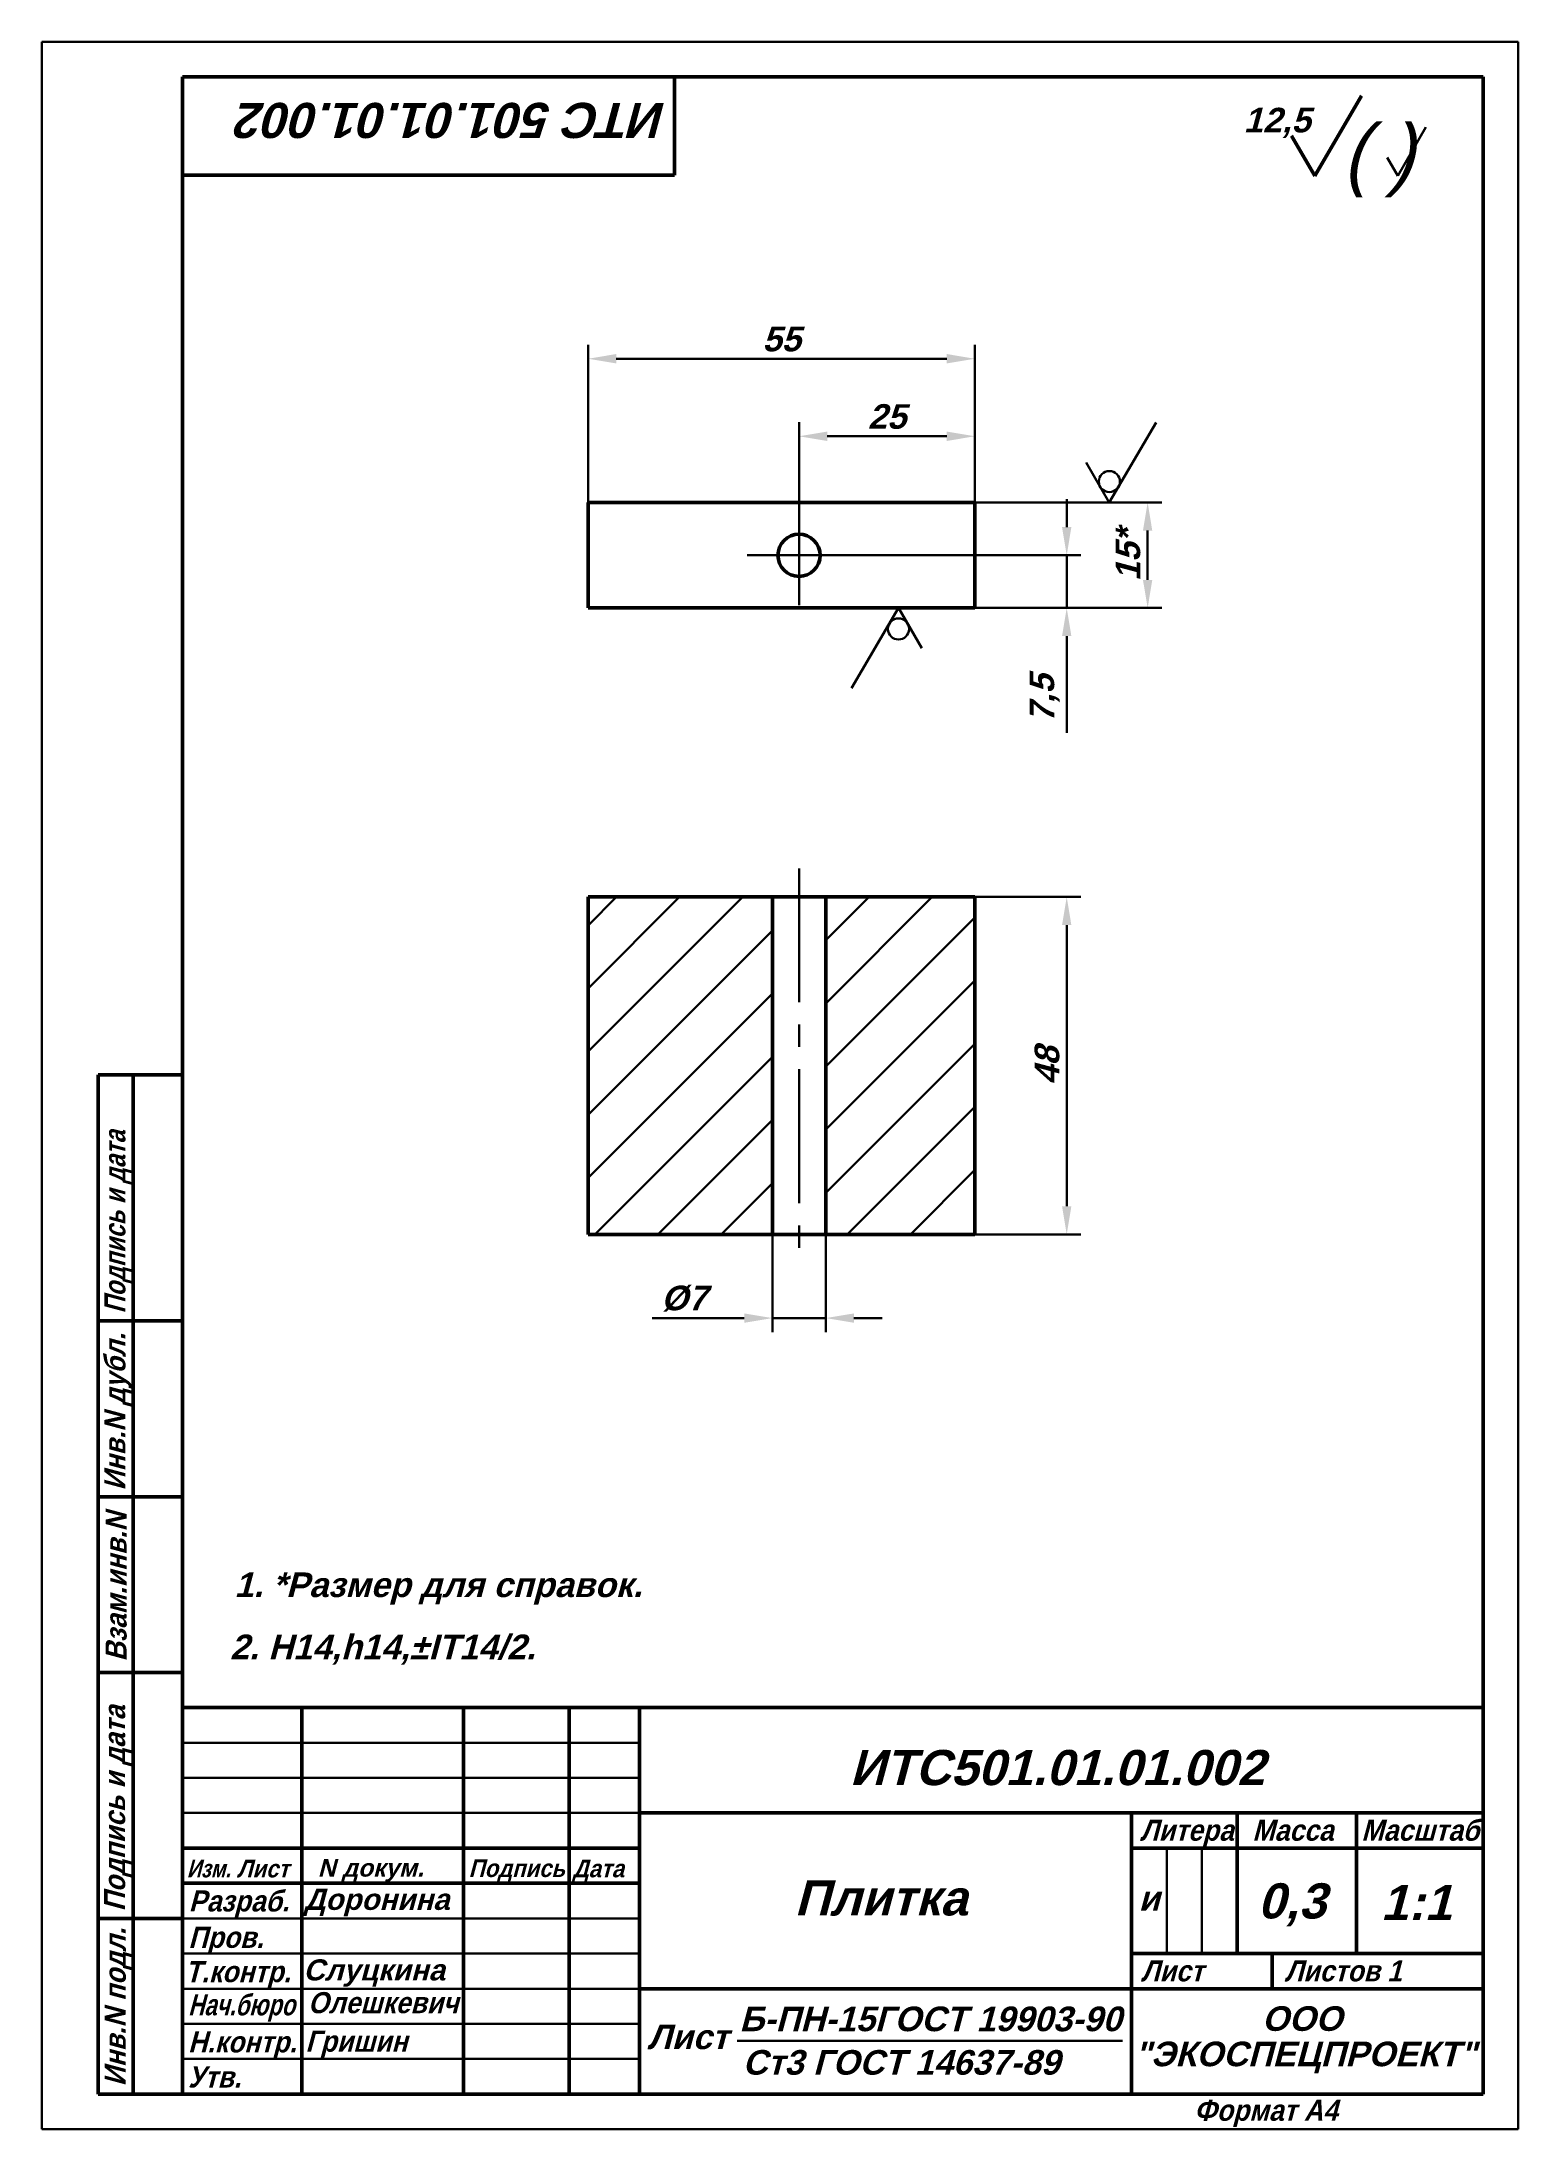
# Model space of a CAD drawing. Header units: millimetres. Extents: x 1378 to 1588, y 297 to 594.
import ezdxf

# ---------------------------------------------------------------- set-up
doc = ezdxf.new("R2010")
doc.units = ezdxf.units.MM
doc.linetypes.add('CENTER2', pattern=[28.575, 19.05, -3.175, 3.175, -3.175])
doc.layers.get('0').update_dxf_attribs({"lineweight": 30})
doc.layers.add('Layer1', color=5, linetype='Continuous', lineweight=50)
doc.styles.add('RUSS', font='RUSS.SHX', dxfattribs={"oblique": 15, "height": 3})
doc.styles.get("Standard").update_dxf_attribs({"font": '', "oblique": 15, "height": 3.5})
doc.styles.get('Standard').set_extended_font_data('Arial Cyr', bold=True)
doc.dimstyles.new('SAY', dxfattribs={"dimtxt": 3.5, "dimasz": 4, "dimexe": 2, "dimexo": 0, "dimgap": 1, "dimtad": 1, "dimlfac": -1, "dimzin": 12, "dimtxsty": 'Standard', "dimcen": 0, "dimclrd": 256, "dimclre": 256, "dimclrt": 256, "dimadec": 0, "dimazin": 0, "dimtfac": 1, "dimtmove": 0, "dimatfit": 3, "dimfxl": 0, "dimtolj": 1, "dimlwd": -1, "dimlwe": -1, "dimarcsym": 0})

# ---------------------------------------------------------------- blocks, each defined once
blk = doc.blocks.new('*D97')
for p, q in [((1485.46, 525.83), (1485.46, 539.87)), ((1506.46, 537.87), (1489.46, 537.87)), ((1510.46, 528.44), (1510.46, 539.87))]:
    blk.add_line(p, q)
at = {"lineweight": 30}
for points in [[(1489.46, 538.54), (1489.46, 537.2), (1485.46, 537.87)], [(1506.46, 538.54), (1506.46, 537.2), (1510.46, 537.87)]]:
    blk.add_solid(points, dxfattribs=at)
at = {"layer": 'Defpoints', "color": 0, "lineweight": 30}
for p in [(1485.46, 537.87), (1485.46, 525.83), (1510.46, 528.44)]:
    blk.add_point(p, dxfattribs=at)
at = {"lineweight": 30, "insert": (1497.96, 540.66), "char_height": 3.5, "attachment_point": 5}
blk.add_mtext('\\A1;25', dxfattribs=at)
blk = doc.blocks.new('*D98')
for p, q in [((1455.46, 528.44), (1455.46, 550.9)), ((1510.46, 528.44), (1510.46, 550.9)), ((1459.46, 548.9), (1506.46, 548.9))]:
    blk.add_line(p, q)
at = {"lineweight": 30}
for points in [[(1459.46, 549.57), (1459.46, 548.23), (1455.46, 548.9)], [(1506.46, 549.57), (1506.46, 548.23), (1510.46, 548.9)]]:
    blk.add_solid(points, dxfattribs=at)
at = {"layer": 'Defpoints', "color": 0, "lineweight": 30}
for p in [(1510.46, 548.9), (1455.46, 528.44), (1510.46, 528.44)]:
    blk.add_point(p, dxfattribs=at)
at = {"lineweight": 30, "insert": (1482.96, 551.68), "char_height": 3.5, "attachment_point": 5}
blk.add_mtext('\\A1;55', dxfattribs=at)
blk = doc.blocks.new('*D99')
for p, q in [((1510.46, 472.32), (1525.53, 472.32)), ((1523.53, 468.32), (1523.53, 428.32)), ((1510.46, 424.32), (1525.53, 424.32))]:
    blk.add_line(p, q)
at = {"lineweight": 30}
for points in [[(1522.86, 468.32), (1524.19, 468.32), (1523.53, 472.32)], [(1522.86, 428.32), (1524.19, 428.32), (1523.53, 424.32)]]:
    blk.add_solid(points, dxfattribs=at)
at = {"layer": 'Defpoints', "color": 0, "lineweight": 30}
for p in [(1510.46, 472.32), (1510.46, 424.32), (1523.53, 424.32)]:
    blk.add_point(p, dxfattribs=at)
at = {"lineweight": 30, "insert": (1520.74, 448.32), "char_height": 3.5, "attachment_point": 5, "rotation": 90}
blk.add_mtext('\\A1;48', dxfattribs=at)
blk = doc.blocks.new('*D100')
for p, q in [((1481.66, 424.32), (1481.66, 410.41)), ((1489.26, 424.32), (1489.26, 410.41)), ((1477.66, 412.41), (1464.55, 412.41)), ((1489.26, 412.41), (1481.66, 412.41)), ((1493.26, 412.41), (1497.26, 412.41))]:
    blk.add_line(p, q)
at = {"lineweight": 30}
for points in [[(1477.66, 413.07), (1477.66, 411.74), (1481.66, 412.41)], [(1493.26, 413.07), (1493.26, 411.74), (1489.26, 412.41)]]:
    blk.add_solid(points, dxfattribs=at)
at = {"layer": 'Defpoints', "color": 0, "lineweight": 30}
for p in [(1481.66, 424.32), (1489.26, 424.32), (1481.66, 412.41)]:
    blk.add_point(p, dxfattribs=at)
at = {"lineweight": 30, "insert": (1469.11, 415.18), "char_height": 3.5, "attachment_point": 5}
blk.add_mtext('\\A1;%%c7', dxfattribs=at)
blk = doc.blocks.new('*D179')
for p, q in [((1510.46, 528.44), (1537.04, 528.44)), ((1535.04, 524.44), (1535.04, 517.44)), ((1510.46, 513.44), (1537.04, 513.44))]:
    blk.add_line(p, q)
at = {"lineweight": 30}
for points in [[(1534.37, 524.44), (1535.7, 524.44), (1535.04, 528.44)], [(1534.37, 517.44), (1535.7, 517.44), (1535.04, 513.44)]]:
    blk.add_solid(points, dxfattribs=at)
at = {"layer": 'Defpoints', "color": 0, "lineweight": 30}
for p in [(1510.46, 528.44), (1510.46, 513.44), (1535.04, 513.44)]:
    blk.add_point(p, dxfattribs=at)
at = {"lineweight": 50, "insert": (1532.25, 520.94), "char_height": 3.5, "attachment_point": 5, "rotation": 90}
blk.add_mtext('\\A1;15*', dxfattribs=at)
blk = doc.blocks.new('*D180')
for p, q in [((1523.53, 524.94), (1523.53, 528.94)), ((1494.5, 520.94), (1525.53, 520.94)), ((1523.53, 520.94), (1523.53, 513.44)), ((1510.46, 513.44), (1525.53, 513.44)), ((1523.53, 509.44), (1523.53, 495.67))]:
    blk.add_line(p, q)
at = {"lineweight": 30}
for points in [[(1522.86, 524.94), (1524.19, 524.94), (1523.53, 520.94)], [(1522.86, 509.44), (1524.19, 509.44), (1523.53, 513.44)]]:
    blk.add_solid(points, dxfattribs=at)
at = {"layer": 'Defpoints', "color": 0, "lineweight": 30}
for p in [(1494.5, 520.94), (1510.46, 513.44), (1523.53, 513.44)]:
    blk.add_point(p, dxfattribs=at)
at = {"lineweight": 50, "insert": (1520.39, 500.55), "char_height": 3.5, "attachment_point": 5, "rotation": 90}
blk.add_mtext('\\A1;7,5', dxfattribs=at)

msp = doc.modelspace()

# ---------------------------------------------------------------- hatches: boundary and pattern name
at = {"lineweight": 30}
h = msp.add_hatch(dxfattribs=at)
h.set_pattern_fill('ANSI31', color=256, scale=2, style=0)
h.set_pattern_definition([(45, (1156.658, 645.4366), (-4.49013, 4.49013), [])])
h.paths.add_polyline_path([(1489.262, 424.32), (1510.462, 424.32), (1510.462, 472.32), (1489.262, 472.32)])
h.paths.add_polyline_path([(1455.462, 424.32), (1481.662, 424.32), (1481.662, 472.32), (1455.462, 472.32)])

# ---------------------------------------------------------------- linework, layer by layer
for p, q in [((1377.748, 297), (1377.748, 594)), ((1377.748, 594), (1587.748, 594)), ((1377.748, 297), (1377.748, 594)), ((1377.748, 297), (1377.748, 594)), ((1587.748, 297), (1587.748, 594)), ((1570.625, 574.92), (1574.625, 581.848)), ((1570.625, 574.92), (1569.125, 577.518)), ((1397.748, 352), (1462.748, 352)), ((1397.748, 347), (1462.748, 347)), ((1397.748, 342), (1462.748, 342)), ((1537.748, 322), (1537.748, 337)), ((1542.748, 322), (1542.748, 337)), ((1397.748, 327), (1462.748, 327)), ((1397.748, 322), (1462.748, 322)), ((1397.748, 317), (1462.748, 317)), ((1397.748, 312), (1462.748, 312)), ((1476.653, 309.581), (1531.458, 309.581)), ((1397.748, 307), (1462.748, 307)), ((1377.748, 297), (1587.748, 297))]:
    msp.add_line(p, q)
at = {"linetype": 'CENTER2', "lineweight": 30}
for p, q in [((1485.462, 528.332), (1485.462, 513.859)), ((1478.057, 520.938), (1494.498, 520.938)), ((1485.462, 476.389), (1485.462, 420.791))]:
    msp.add_line(p, q, dxfattribs=at)
at = {"color": 5, "lineweight": 50}
for p, q in [((1481.662, 472.32), (1481.662, 424.32)), ((1489.262, 472.32), (1489.262, 424.32))]:
    msp.add_line(p, q, dxfattribs=at)
at = {"lineweight": 30}
for centre in [(1529.592, 531.423), (1499.597, 510.452)]:
    msp.add_circle(centre, 1.5, dxfattribs=at)
at = {"color": 5, "lineweight": 50}
msp.add_circle((1485.462, 520.938), 3, dxfattribs=at)
at = {"layer": 'Layer1'}
for p, q in [((1582.748, 589), (1397.748, 589)), ((1397.748, 589), (1397.748, 302)), ((1467.748, 575), (1467.748, 589)), ((1582.748, 302), (1582.748, 589)), ((1558.8, 574.92), (1565.473, 586.327)), ((1558.8, 574.92), (1555.507, 580.623)), ((1397.748, 575), (1467.748, 575)), ((1510.462, 528.438), (1455.462, 528.438)), ((1455.462, 528.438), (1455.462, 513.438)), ((1510.462, 528.438), (1510.462, 513.438)), ((1510.462, 513.438), (1455.462, 513.438)), ((1455.462, 472.32), (1455.462, 424.32)), ((1510.462, 472.32), (1455.462, 472.32)), ((1510.462, 472.32), (1510.462, 424.32)), ((1385.748, 302), (1385.748, 447)), ((1385.748, 447), (1397.748, 447)), ((1390.748, 302), (1390.748, 447)), ((1510.462, 424.32), (1455.462, 424.32)), ((1385.748, 412), (1397.748, 412)), ((1385.748, 387), (1397.748, 387)), ((1385.748, 362), (1397.748, 362)), ((1397.748, 357), (1582.748, 357)), ((1414.748, 302), (1414.748, 357)), ((1437.748, 302), (1437.748, 357)), ((1452.748, 302), (1452.748, 357)), ((1462.748, 302), (1462.748, 357)), ((1462.748, 342), (1582.748, 342)), ((1532.748, 302), (1532.748, 342)), ((1547.748, 322), (1547.748, 342)), ((1564.748, 322), (1564.748, 342)), ((1397.748, 337), (1462.748, 337)), ((1532.748, 337), (1582.748, 337)), ((1397.748, 332), (1462.748, 332)), ((1385.748, 327), (1397.748, 327)), ((1532.748, 322), (1582.748, 322)), ((1552.748, 317), (1552.748, 322)), ((1462.748, 317), (1582.748, 317)), ((1385.748, 302), (1582.748, 302))]:
    msp.add_line(p, q, dxfattribs=at)
at = {"layer": 'Layer1', "color": 0, "lineweight": 30}
for p, q in [((1529.583, 528.438), (1536.256, 539.845)), ((1529.583, 528.438), (1526.29, 534.141)), ((1499.605, 513.438), (1492.932, 502.03)), ((1499.605, 513.438), (1502.898, 507.734))]:
    msp.add_line(p, q, dxfattribs=at)

# ---------------------------------------------------------------- texts
at = {"oblique": 15}
for s, height, p in [('12,5', 3.5, (1548.676, 581.102)), ('1. *Размер для справок.', 3.5, (1405.136, 372.714)), ('2. H14,h14,%%pIT14/2.', 3.5, (1404.52, 363.878)), ('N докум.', 2.5, (1417.002, 332.943)), ('Доронина', 3, (1415.084, 328.208)), ('Плитка', 5, (1484.809, 327.42)), ('и', 3.5, (1533.74, 328.101)), ('0,3', 5, (1550.683, 326.991)), ('1:1', 5, (1568.189, 326.772)), ('Слуцкина', 3, (1414.944, 318.173)), ('ООО', 3.5, (1551.297, 310.997)), ('"ЭКОСПЕЦПРОЕКТ"', 3.5, (1533.164, 305.964))]:
    msp.add_text(s, height=height, dxfattribs=at).set_placement(p)
at = {"style": 'RUSS', "oblique": 15}
msp.add_text('( ) ', height=8, dxfattribs=at).set_placement((1562.754, 574.275))
at = {"oblique": 15}
for s, width, p in [('Подпись и дата', 0.8, (1389.64, 413.069)), ('Инв.N дубл.', 0.9, (1389.649, 387.881)), ('Взам.инв.N', 0.9, (1389.816, 363.56)), ('Подпись и дата', 0.9, (1389.61, 328.005)), ('Инв.N подл.', 0.9, (1389.698, 303.114))]:
    msp.add_text(s, height=3, rotation=90, dxfattribs=dict(at, width=width)).set_placement(p)
for s, height, width, p in [('Литера', 3, 0.9, (1533.944, 338.05)), ('Масса', 3, 0.9, (1549.927, 338.05)), ('Масштаб', 3, 0.9, (1565.427, 338.05)), ('Изм.', 2.5, 0.8, (1398.377, 332.835)), ('Лист', 2.5, 0.9, (1405.494, 332.833)), ('Подпись', 2.5, 0.9, (1438.458, 332.886)), ('Дата', 2.5, 0.9, (1453.273, 332.844)), ('Разраб.', 3, 0.9, (1398.654, 327.983)), ('Пров.', 3, 0.9, (1398.6, 322.805)), ('Т.контр.', 3, 0.9, (1398.144, 317.925)), ('Лист', 3, 0.9, (1534.075, 318.04)), ('Листов 1', 3, 0.9, (1554.513, 318.04)), ('Нач.бюро', 3, 0.75, (1398.566, 313.206)), ('Олешкевич', 3, 0.9, (1415.613, 313.511)), ('Н.контр.', 3, 0.9, (1398.552, 307.925)), ('Гришин', 3, 0.9, (1415.25, 308.028)), ('Утв.', 3, 0.9, (1398.542, 302.937)), ('Формат А4', 3, 0.9, (1541.635, 298.205))]:
    msp.add_text(s, height=height, dxfattribs=dict(at, width=width)).set_placement(p)
at = {"color": 5, "oblique": 15}
for s, p in [('Лист', (1463.877, 308.397)), ('Б-ПН-15ГОСТ 19903-90', (1476.971, 310.951)), ('Ст3 ГОСТ 14637-89', (1477.437, 304.765))]:
    msp.add_text(s, height=3.5, dxfattribs=at).set_placement(p)
at = {"layer": 'Layer1', "oblique": 15}
msp.add_text('ИТС 501.01.01.002', height=5, rotation=180, dxfattribs=at).set_placement((1466.686, 585.306))
msp.add_text('ИТС501.01.01.002', height=5, dxfattribs=at).set_placement((1492.659, 345.956))

# ---------------------------------------------------------------- dimensions: what is measured, and where the dimension line sits
at = {"lineweight": 30}
for base, p1, p2, picture, middle in [((1510.462, 548.901), (1455.462, 528.438), (1510.462, 528.438), '*D98', (1482.962, 551.681)), ((1485.462, 537.87), (1510.462, 528.438), (1485.462, 525.832), '*D97', (1497.962, 540.657))]:
    dim = msp.add_linear_dim(base=base, p1=p1, p2=p2, dimstyle='SAY', dxfattribs=at)
    dim.commit()
    dim.dimension.update_dxf_attribs({"geometry": picture, "text_midpoint": middle})
at = {"color": 5, "lineweight": 50}
dim = msp.add_linear_dim(base=(1523.526, 513.438), p1=(1494.498, 520.938), p2=(1510.462, 513.438), angle=90, dimstyle='SAY', dxfattribs=at)
dim.commit()
dim.dimension.update_dxf_attribs({"geometry": '*D180', "text_midpoint": (1520.385, 500.553)})
dim = msp.add_linear_dim(base=(1535.036, 513.438), p1=(1510.462, 528.438), p2=(1510.462, 513.438), angle=90, text='15*', dimstyle='SAY', dxfattribs=at)
dim.commit()
dim.dimension.update_dxf_attribs({"geometry": '*D179', "text_midpoint": (1532.249, 520.938)})
at = {"lineweight": 30}
dim = msp.add_linear_dim(base=(1523.526, 424.32), p1=(1510.462, 472.32), p2=(1510.462, 424.32), angle=90, dimstyle='SAY', dxfattribs=at)
dim.commit()
dim.dimension.update_dxf_attribs({"geometry": '*D99', "text_midpoint": (1520.737, 448.32)})
dim = msp.add_linear_dim(base=(1481.662, 412.407), p1=(1489.262, 424.32), p2=(1481.662, 424.32), text='%%c7', dimstyle='SAY', dxfattribs=at)
dim.commit()
dim.dimension.update_dxf_attribs({"geometry": '*D100', "text_midpoint": (1469.108, 415.175)})

doc.saveas('drawing.dxf')
